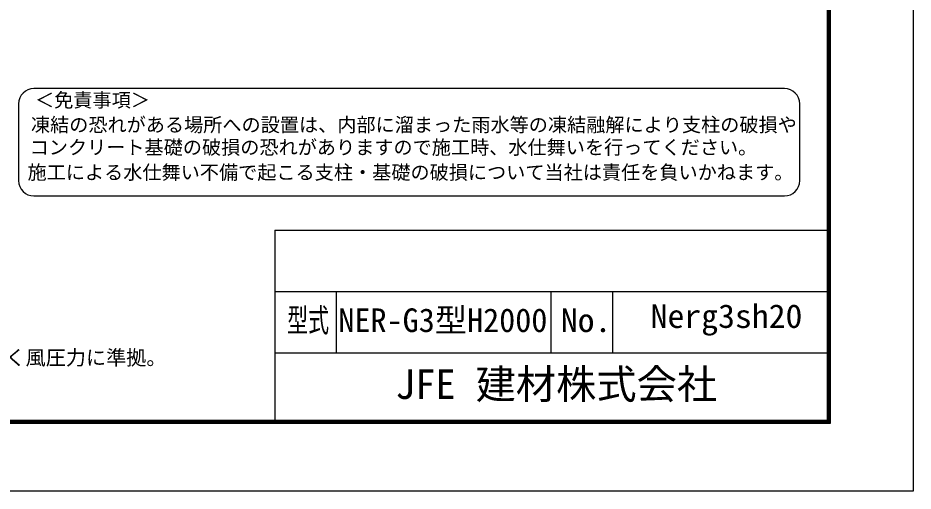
# Model space of a CAD drawing. Units: millimetres, scale not verified. Extents: x -6300 to 6300, y -4455 to 4455.
# Drawn here: x 1924 to 6300, y -4455 to -2142 of the extents above; entities that cross this region are included whole.
import ezdxf
from ezdxf.enums import TextEntityAlignment as Align

# ---------------------------------------------------------------- set-up
doc = ezdxf.new("R2010")
doc.units = ezdxf.units.MM
doc.header["$LTSCALE"] = 20
doc.layers.add('0-B_D-TTL-TXT', color=7, linetype='Continuous', lineweight=25)
doc.layers.add('0-C_D-TTL', color=7, linetype='Continuous', lineweight=25)
doc.styles.add('ＭＳ ゴシック', font='')
doc.styles.get('ＭＳ ゴシック').set_extended_font_data('MS Gothic')

msp = doc.modelspace()

# ---------------------------------------------------------------- linework, layer by layer
at = {"layer": '0-B_D-TTL-TXT', "color": 2}
for p, q in [((5670.82, -2487.58), (2002.5, -2487.58)), ((1927.5, -2562.58), (1927.5, -2937.58)), ((5745.82, -2937.58), (5745.82, -2562.58)), ((2002.5, -3012.58), (5670.82, -3012.58))]:
    msp.add_line(p, q, dxfattribs=at)
for centre, start, end in [((2002.5, -2562.58), 90, 180), ((5670.82, -2562.58), 0, 90), ((2002.5, -2937.58), 180, 270), ((5670.82, -2937.58), 270, 0)]:
    msp.add_arc(centre, 75, start, end, dxfattribs=at)
at = {"layer": '0-C_D-TTL'}
for p, q in [((3180, -3180), (3180, -4110)), ((3180, -3180), (5880, -3180)), ((3180, -3480), (5880, -3480)), ((3480, -3480), (3480, -3780)), ((4530, -3480), (4530, -3780)), ((4830, -3480), (4830, -3780)), ((3180, -3780), (5880, -3780))]:
    msp.add_line(p, q, dxfattribs=at)
at = {"layer": '0-C_D-TTL', "color": 2}
msp.add_lwpolyline([(-6300, 4455), (6300, 4455), (6300, -4455), (-6300, -4455)], close=True, dxfattribs=at)
at = {"layer": '0-C_D-TTL'}
for points in [[(-5895, 4125), (5895, 4125), (5895, -4125), (-5895, -4125)], [(-5891.25, 4121.25), (5891.25, 4121.25), (5891.25, -4121.25), (-5891.25, -4121.25)], [(-5887.5, 4117.5), (5887.5, 4117.5), (5887.5, -4117.5), (-5887.5, -4117.5)], [(-5883.75, 4113.75), (5883.75, 4113.75), (5883.75, -4113.75), (-5883.75, -4113.75)], [(-5880, 4110), (5880, 4110), (5880, -4110), (-5880, -4110)]]:
    msp.add_lwpolyline(points, close=True, dxfattribs=at)

# ---------------------------------------------------------------- texts
at = {"layer": '0-B_D-TTL-TXT', "style": 'ＭＳ ゴシック'}
for s, height, p in [('＜免責事項＞ \u3000\u3000', 68.62, (2008.05, -2598.85)), ('凍結の恐れがある場所への設置は、内部に溜まった雨水等の凍結融解により支柱の破損や', 68.62, (1987.77, -2719.6)), ('コンクリート基礎の破損の恐れがありますので施工時、水仕舞いを行ってください。', 68.62, (1981.6, -2829.73)), ('施工による水仕舞い不備で起こる支柱・基礎の破損について当社は責任を負いかねます。 ', 68.62, (1971.12, -2951.97)), ('NER-G3型H2000', 115.5, (3490.6, -3712.2)), ('（設計条件）風荷重：昭和57年改正 建築基準法・同施行令に基づく風圧力に準拠。', 72.14, (-1039.09, -3860.4)), ('JFE 建材株式会社', 144.3, (3768.57, -4047.76))]:
    msp.add_text(s, height=height, dxfattribs=at).set_placement(p, align=Align.BOTTOM_LEFT)
for s, width, p in [('Nerg3sh20', 1.05, (5017, -3692.2)), ('型式', 0.65, (3240.4, -3712.2)), ('No.', 1.05, (4578, -3712.2))]:
    msp.add_text(s, height=115.4, dxfattribs=dict(at, width=width)).set_placement(p, align=Align.BOTTOM_LEFT)

doc.saveas('drawing.dxf')
